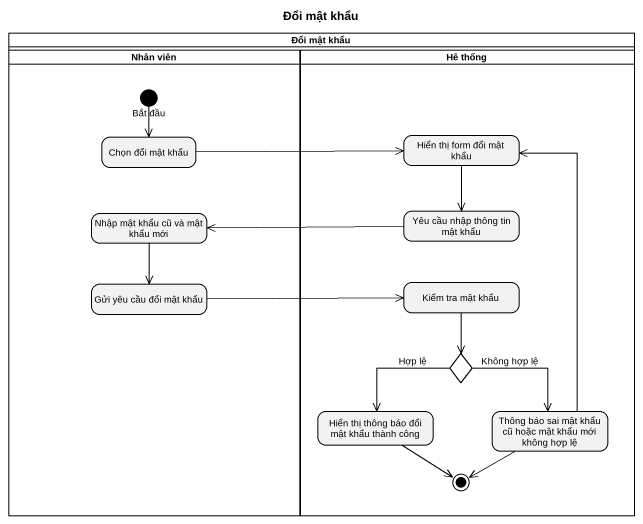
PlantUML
@startuml
title Đổi mật khẩu
hide empty description
state "Đổi mật khẩu" as Đổi_mật_khẩu <<partition>> {
  state "Nhân viên" as Nhân_viên <<partition>> {
    state "Bắt đầu" as Bắt_đầu <<start>>
    state "Chọn đổi mật khẩu" as Chọn_đổi_mật_khẩu
    state "Nhập mật khẩu cũ và mật khẩu mới" as Nhập_mật_khẩu_cũ_và_mật
    state "Gửi yêu cầu đổi mật khẩu" as Gửi_yêu_cầu_đổi_mật_khẩu
  }
  state "Hê thống" as Hê_thống <<partition>> {
    state "Hiển thị form đổi mật khẩu" as Hiển_thị_form_đổi_mật_khẩu
    state "Yêu cầu nhập thông tin mật khẩu" as Yêu_cầu_nhập_thông_tin_mật
    state "Kiểm tra mật khẩu" as Kiểm_tra_mật_khẩu
    state choice1 <<choice>>
    state "Hiển thị thông báo đổi mật khẩu thành công" as Hiển_thị_thông_báo_đổi_mật
    state "Thông báo sai mật khẩu cũ hoặc mật khẩu mới không hợp lệ" as Thông_báo_sai_mật_khẩu_cũ
    Hiển_thị_thông_báo_đổi_mật --> [*]
    Thông_báo_sai_mật_khẩu_cũ -left-> [*]
  }
}
Bắt_đầu --> Chọn_đổi_mật_khẩu
Chọn_đổi_mật_khẩu -right-> Hiển_thị_form_đổi_mật_khẩu
Hiển_thị_form_đổi_mật_khẩu --> Yêu_cầu_nhập_thông_tin_mật
Nhập_mật_khẩu_cũ_và_mật --> Gửi_yêu_cầu_đổi_mật_khẩu
Yêu_cầu_nhập_thông_tin_mật -left-> Nhập_mật_khẩu_cũ_và_mật
Gửi_yêu_cầu_đổi_mật_khẩu -right-> Kiểm_tra_mật_khẩu
Kiểm_tra_mật_khẩu --> choice1
choice1 --> Hiển_thị_thông_báo_đổi_mật : Hợp lệ
choice1 --> Thông_báo_sai_mật_khẩu_cũ : Không hợp lệ
Thông_báo_sai_mật_khẩu_cũ -up-> Hiển_thị_form_đổi_mật_khẩu
@enduml
